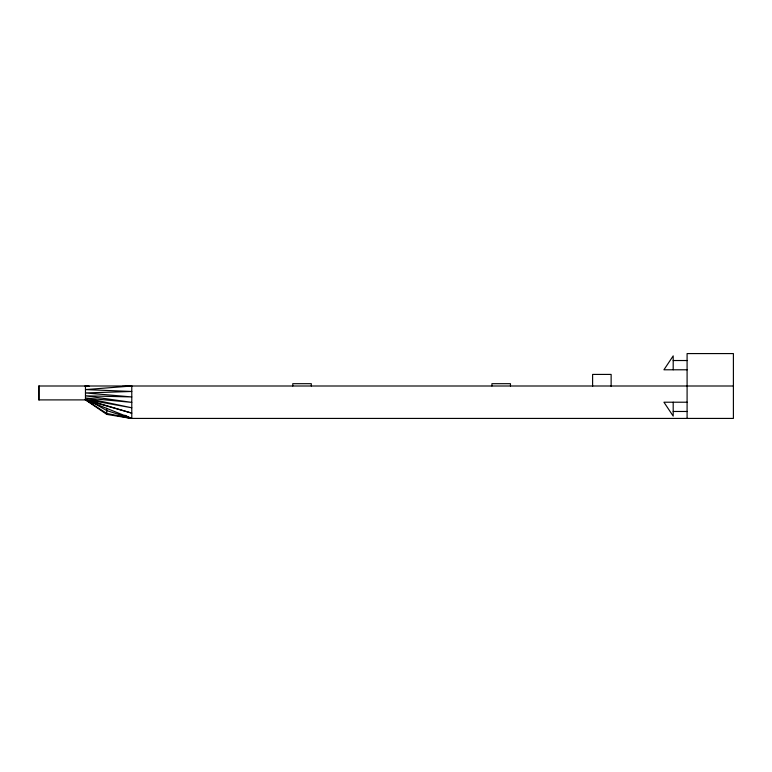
<?xml version="1.0" encoding="UTF-8"?>
<svg xmlns="http://www.w3.org/2000/svg" width="772" height="772" viewBox="0 0 772 772"><rect width="100%" height="100%" fill="white"/><g stroke="black" fill="none" stroke-linecap="round" stroke-linejoin="round"><path stroke-width="1.16" d="M89.031 386.425L85.47 386L85.47 399.896L131.78 418.424L131.78 386L85.47 389.599L131.78 391.472L85.47 392.948L131.78 396.933L85.47 395.824L131.78 402.376L85.47 398.034L131.78 407.78L85.47 399.423L131.78 413.126L85.47 399.896L38.6 399.896L38.6 386L733.4 386M126.569 386.357L131.23 386M122.285 386.367L131.78 386M673.194 360.524L687.09 360.524M687.09 369.788L663.93 369.788L673.194 355.892L673.194 369.788M687.09 402.212L663.93 402.212L673.194 416.108L673.194 402.212M673.194 411.476L687.09 411.476M124.842 415.201L131.23 418.424L106.768 413.425L84.91 399.423L106.768 414.39L131.23 418.424L733.4 418.424L733.4 353.576L687.09 353.576L687.09 418.424M84.91 386L89.513 386.396M131.23 418.424L106.768 410.588L90.112 401.025M611.134 386.376L611.134 374.42L592.606 374.42L592.606 386.376M510.456 386L510.456 383.684L491.928 383.684L491.928 386M311.299 386L311.299 383.684L292.781 383.684L292.781 386M106.768 408.33L106.768 414.39M39.15 386L39.15 399.896"/></g></svg>
